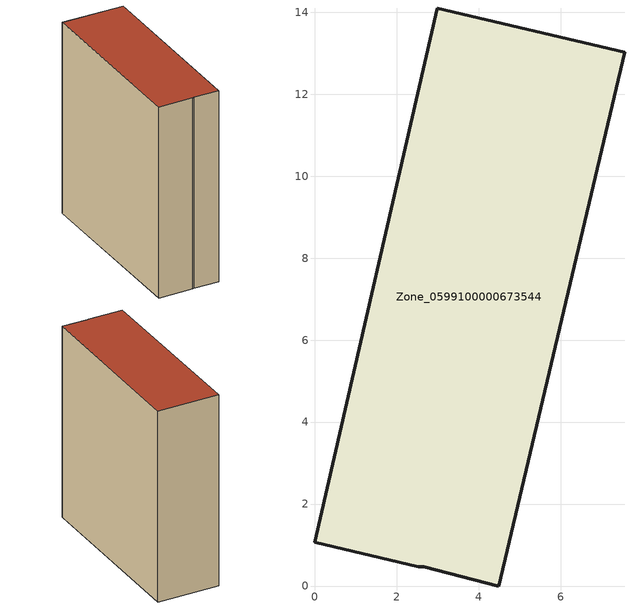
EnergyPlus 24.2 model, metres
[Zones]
Zone_0599100000673544
 floor ground (C_G): 2.52,0.47 0,1.07 2.99,14.11 7.56,13.03 4.49,0 2.65,0.47 z0
 wall outside (C_F): 2.52,0.47 2.65,0.47 4.49,0 7.56,13.03 2.99,14.11 0,1.07 2.52,0.47 z0:14.82
 roof outside (C_R): 0,1.07 2.52,0.47 2.65,0.47 4.49,0 7.56,13.03 2.99,14.11 z14.82
[BUILDING]
Pand.0599100000673544: North Axis=0; Terrain=City; Loads Convergence Tolerance Value=0.04; Temperature Convergence Tolerance Value=0.4; Solar Distribution=FullExterior; Maximum Number of Warmup Days=25; Minimum Number of Warmup Days=1
[Site:Location]
Rotterdam.The.Hague.AP_ZH_NLD Design_Conditions: Latitude=51.96; Longitude=4.45; Time Zone=1; Elevation=-4.5
[SITE:GROUNDTEMPERATURE:BUILDINGSURFACE]
18, 18, 18, 18, 18, 18, 18, 18, 18, 18, 18, 18
[MATERIAL] Thermal Absorptance=0.9; Solar Absorptance=0.7; Visible Absorptance=0.7
Name | Roughness | Thickness | Conductivity | Density | Specific Heat
G.TI.1946 | MediumSmooth | 0.15 | 1 | 540 | 1210
F.TI.1946 | Rough | 0.3 | 0.857143 | 1920 | 840
R.TI.1946 | MediumRough | 0.2 | 0.1 | 1500 | 1000
[CONSTRUCTION]
C_G: G.TI.1946
C_F: F.TI.1946
C_R: R.TI.1946
[ZONE]
Zone_0599100000673544: Type=1; Multiplier=1; Ceiling Height=Autocalculate; Volume=Autocalculate; Floor Area=autocalculate; Part of Total Floor Area=Yes
[ZONEINFILTRATION:DESIGNFLOWRATE]
Infil_Zone_0599100000673544: Zone or ZoneList or Space or SpaceList=Zone_0599100000673544; Schedule=AlwaysOn; Design Flow Rate Calculation Method=Flow/Area; Flow Rate per Floor Area=0.003; Constant Term Coefficient=1; Temperature Term Coefficient=0; Velocity Term Coefficient=0; Velocity Squared Term Coefficient=0
[HVACTEMPLATE:ZONE:IDEALLOADSAIRSYSTEM]
Zone_0599100000673544: Maximum Heating Supply Air Temperature=50; Minimum Cooling Supply Air Temperature=13; Maximum Heating Supply Air Humidity Ratio=0.0156; Minimum Cooling Supply Air Humidity Ratio=0.0077; Heating Limit=NoLimit; Cooling Limit=NoLimit; Dehumidification Control Type=ConstantSensibleHeatRatio; Cooling Sensible Heat Ratio=0.7; Dehumidification Setpoint=60; Humidification Control Type=None; Humidification Setpoint=30; Outdoor Air Method=None; Outdoor Air Flow Rate per Person=0.00944; Outdoor Air Flow Rate per Zone Floor Area=0; Outdoor Air Flow Rate per Zone=0; Demand Controlled Ventilation Type=None; Outdoor Air Economizer Type=NoEconomizer; Heat Recovery Type=None; Sensible Heat Recovery Effectiveness=0.7; Latent Heat Recovery Effectiveness=0.65
[ZONECONTROL:THERMOSTAT]
ThermostatControl_Zone_0599100000673544: Zone or ZoneList=Zone_0599100000673544; Control Type Schedule=DualSetpointControlType; Control 1=Thermostat_Zone_0599100000673544; Temperature Difference Between Cutout And Setpoint=0
[THERMOSTATSETPOINT:DUALSETPOINT]
Thermostat_Zone_0599100000673544: Heating Setpoint Temperature Schedule=HeatingSetpoint_Zone_0599100000673544; Cooling Setpoint Temperature Schedule=CoolingSetpoint_Zone_0599100000673544
[SCHEDULE:COMPACT]
HeatingSetpoint_Zone_0599100000673544: Through: 12/31, For: AllDays, Until: 24:00, 21
CoolingSetpoint_Zone_0599100000673544: Through: 12/31, For: AllDays, Until: 24:00, 24
DualSetpointControlType: Through: 12/31, For: AllDays, Until: 24:00, 4
AlwaysOn: Through: 12/31, For: AllDays, Until: 24:00, 1
